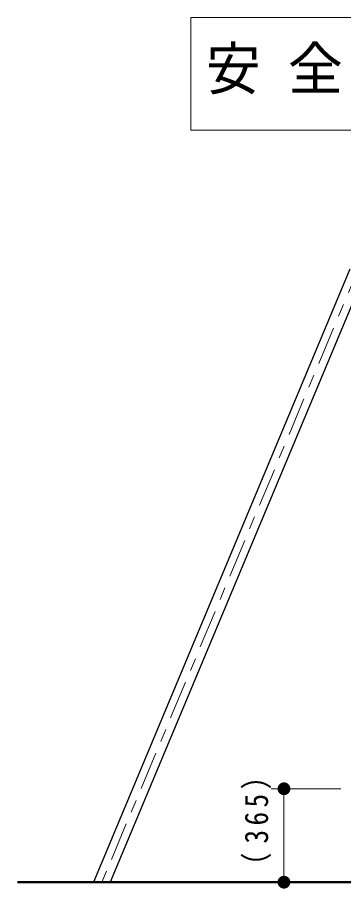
# Model space of a CAD drawing. Units: millimetres on the paper. Extents: x -385 to 0, y -5 to 267.
# Drawn here: x -108.6 to -83.2, y 46.2 to 114.3 of the extents above; entities that cross this region are included whole.
import ezdxf

# ---------------------------------------------------------------- set-up
doc = ezdxf.new("R2010")
doc.units = ezdxf.units.MM
doc.linetypes.add('USER2', pattern=[6, 3, -1, 1, -1])
doc.layers.add('LY_1', color=7, linetype='Continuous', lineweight=13)
doc.styles.add('ＭＳ ゴシック', font='')
doc.styles.get('ＭＳ ゴシック').set_extended_font_data('MS Gothic')

# ---------------------------------------------------------------- blocks, each defined once
blk = doc.blocks.new('filled_dot')
at = {"color": 0, "linetype": 'Continuous', "lineweight": -2, "const_width": 1.25}
blk.add_lwpolyline([(-0.625, 0, 1), (0.625, 0, 1)], format="xyb", close=True, dxfattribs=at)

msp = doc.modelspace()

# ---------------------------------------------------------------- linework, layer by layer
at = {"layer": 'LY_1'}
for p, q in [((-95.106, 114.31), (-95.106, 105.51)), ((-38.306, 114.31), (-95.106, 114.31)), ((-95.106, 105.51), (-38.306, 105.51)), ((-83.402, 54.036), (-88.834, 54.036)), ((-87.834, 46.736), (-87.834, 54.036))]:
    msp.add_line(p, q, dxfattribs=at)
at = {"layer": 'LY_1', "linetype": 'USER2'}
msp.add_line((-81.644, 95.571), (-102.051, 46.736), dxfattribs=at)
at = {"layer": 'LY_1', "lineweight": 25}
for p, q in [((-82.688, 94.641), (-102.706, 46.736)), ((-81.566, 94.189), (-101.395, 46.736))]:
    msp.add_line(p, q, dxfattribs=at)
at = {"layer": 'LY_1', "lineweight": 50}
msp.add_line((-108.644, 46.736), (-48.888, 46.736), dxfattribs=at)

# ---------------------------------------------------------------- block references
at = {"layer": 'LY_1', "xscale": 0.4, "yscale": 0.4}
for p, rotation in [((-87.834, 54.036), 270), ((-87.834, 46.736), 90)]:
    msp.add_blockref('filled_dot', p, dxfattribs=dict(at, rotation=rotation))

# ---------------------------------------------------------------- texts
at = {"layer": 'LY_1', "insert": (-66.706, 109.91), "char_height": 3.299, "attachment_point": 5, "style": 'ＭＳ ゴシック'}
msp.add_mtext('\\T1.5;\\W0.95;安全領域\u3000S=1/100', dxfattribs=at)
at = {"layer": 'LY_1', "insert": (-88.834, 51.871), "char_height": 1.833, "attachment_point": 8, "rotation": 90, "style": 'ＭＳ ゴシック'}
msp.add_mtext('\\T1.33;\\W0.85;（365）', dxfattribs=at)

doc.saveas('drawing.dxf')
